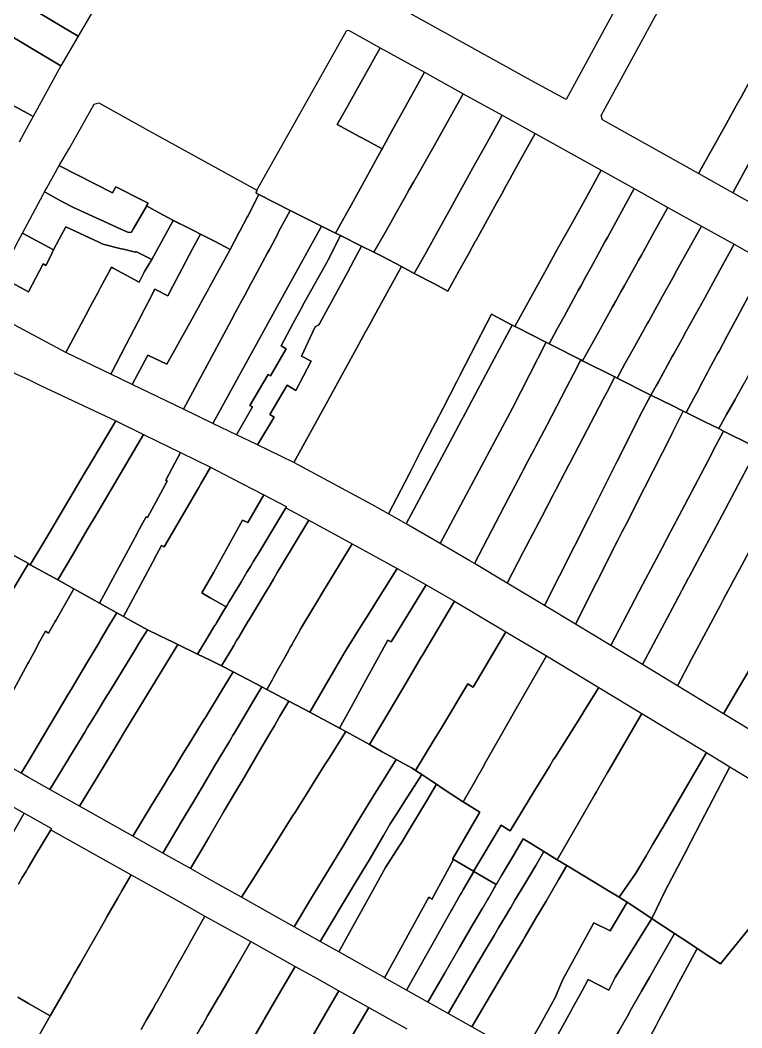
# Model space of a CAD drawing. Header units: metres. Extents: x 3 to 1005126, y 39 to 4383651.
# Drawn here: x 490904.7 to 491016.5, y 4371125.8 to 4371281.9 of the extents above; entities that cross this region are included whole.
import ezdxf

# ---------------------------------------------------------------- set-up
doc = ezdxf.new("R2010")
doc.units = ezdxf.units.M
doc.header["$MEASUREMENT"] = 0
doc.layers.add('TM_Llucmajor', color=7, linetype='Continuous')

msp = doc.modelspace()

# ---------------------------------------------------------------- linework, layer by layer
at = {"layer": 'TM_Llucmajor', "linetype": 'Continuous', "flags": 128}
for points in [[(491003.21, 4371295.23), (490989.29, 4371269.58), (490984.36, 4371272.31), (490959.37, 4371286.16), (490961.46, 4371289.92), (490964.41, 4371295.23), (490975.51, 4371315.19), (490976.84, 4371317.6), (490978.91, 4371316.43), (490980.65, 4371315.48), (490996.88, 4371306.56), (490999.65, 4371305.04), (491006.49, 4371301.28), (491003.21, 4371295.23)], [(491022.35, 4371280.68), (491021.52, 4371279.19), (491019.25, 4371275.12), (491019.16, 4371274.95), (491017.19, 4371271.41), (491016.44, 4371270.07), (491015.69, 4371268.71), (491014.12, 4371265.9), (491009.8, 4371258.13), (490994.92, 4371266.44), (490994.72, 4371267.13), (491009.01, 4371293.41), (491019.23, 4371287.78), (491017.02, 4371283.6), (491022.35, 4371280.68)], [(490895.82, 4371283.86), (490892.49, 4371285.97), (490893.96, 4371287.95), (490896.11, 4371290.69), (490900.75, 4371287.71), (490901.92, 4371286.96), (490904.83, 4371285.09), (490904.68, 4371284.8), (490906, 4371284.01), (490911.17, 4371280.93), (490913.72, 4371279.4), (490911.02, 4371274.8), (490906, 4371277.8), (490903.67, 4371279.19), (490902.02, 4371280.18), (490899.79, 4371281.51), (490899.13, 4371280.42), (490897.27, 4371281.69), (490897.77, 4371282.63), (490895.82, 4371283.86)], [(490890.45, 4371275.94), (490886.12, 4371278.43), (490886.42, 4371278.95), (490886.58, 4371279.24), (490889.09, 4371283.51), (490891.06, 4371286.87), (490892.49, 4371285.97), (490895.82, 4371283.86), (490897.77, 4371282.63), (490897.27, 4371281.69), (490899.13, 4371280.42), (490899.79, 4371281.51), (490902.02, 4371280.18), (490903.67, 4371279.19), (490906, 4371277.8), (490911.02, 4371274.8), (490906.73, 4371266.99), (490906, 4371267.38), (490898.9, 4371271.22), (490896.94, 4371272.27), (490894.87, 4371273.39), (490892.68, 4371274.65), (490892.19, 4371274.93), (490890.45, 4371275.94)], [(491015.13, 4371255.16), (491009.8, 4371258.13), (491014.12, 4371265.9), (491015.69, 4371268.71), (491016.44, 4371270.07), (491017.19, 4371271.41), (491019.16, 4371274.95), (491019.25, 4371275.12), (491021.52, 4371279.19), (491022.35, 4371280.68), (491022.66, 4371281.24), (491024.82, 4371280), (491027.72, 4371278.33), (491026.86, 4371276.75), (491026.66, 4371276.39), (491024.82, 4371272.99), (491024.03, 4371271.54), (491023.51, 4371270.59), (491022.39, 4371268.53), (491020.91, 4371265.8), (491019.51, 4371263.22), (491019.37, 4371262.97), (491015.13, 4371255.16)], [(490941.69, 4371254.87), (490941.27, 4371255.08), (490941.38, 4371255.54), (490947.77, 4371266.9), (490955.28, 4371280.25), (490955.56, 4371280.32), (490960.5, 4371277.59), (490955.8, 4371269.21), (490955.47, 4371268.62), (490953.85, 4371265.74), (490957.33, 4371263.84), (490958.51, 4371263.19), (490960.78, 4371261.95), (490960.71, 4371261.82), (490959.81, 4371260.19), (490959.13, 4371258.96), (490958.82, 4371258.39), (490955.72, 4371252.77), (490954.86, 4371251.21), (490953.59, 4371248.91), (490951.41, 4371250), (490946.57, 4371252.43), (490941.69, 4371254.87)], [(491020.21, 4371252.32), (491015.13, 4371255.16), (491019.37, 4371262.97), (491019.51, 4371263.22), (491020.91, 4371265.8), (491022.39, 4371268.53), (491023.51, 4371270.59), (491024.03, 4371271.54), (491024.82, 4371272.99), (491026.66, 4371276.39), (491026.86, 4371276.75), (491027.72, 4371278.33), (491030.49, 4371276.75), (491032.86, 4371275.46), (491032.02, 4371273.92), (491031.89, 4371273.69), (491030.31, 4371270.8), (491028.95, 4371268.31), (491027.71, 4371266.05), (491027.57, 4371265.79), (491026.02, 4371262.96), (491024.64, 4371260.43), (491023.33, 4371258.03), (491020.21, 4371252.32)], [(490957.33, 4371263.84), (490953.85, 4371265.74), (490955.47, 4371268.62), (490955.8, 4371269.21), (490960.5, 4371277.59), (490967.33, 4371273.82), (490963.65, 4371267.15), (490962.66, 4371265.36), (490962.41, 4371264.91), (490960.78, 4371261.95), (490958.51, 4371263.19), (490957.33, 4371263.84)], [(490954.36, 4371248.53), (490953.59, 4371248.91), (490954.86, 4371251.21), (490955.72, 4371252.77), (490958.82, 4371258.39), (490959.13, 4371258.96), (490959.81, 4371260.19), (490960.71, 4371261.82), (490960.78, 4371261.95), (490962.41, 4371264.91), (490962.66, 4371265.36), (490963.65, 4371267.15), (490967.33, 4371273.82), (490973.37, 4371270.48), (490968.83, 4371262.44), (490966.61, 4371258.5), (490965.65, 4371256.79), (490965, 4371255.65), (490964.27, 4371254.35), (490962.98, 4371252.06), (490962.09, 4371250.47), (490961.27, 4371249.02), (490959.53, 4371245.94), (490957.61, 4371246.9), (490954.36, 4371248.53)], [(490963.78, 4371243.73), (490960.83, 4371245.29), (490959.53, 4371245.94), (490961.27, 4371249.02), (490962.09, 4371250.47), (490962.98, 4371252.06), (490964.27, 4371254.35), (490965, 4371255.65), (490965.65, 4371256.79), (490966.61, 4371258.5), (490968.83, 4371262.44), (490973.37, 4371270.48), (490979.39, 4371267.16), (490977.04, 4371262.94), (490975.51, 4371260.19), (490974.86, 4371259.01), (490973.4, 4371256.39), (490972.62, 4371254.99), (490971.36, 4371252.73), (490969.05, 4371248.56), (490967.39, 4371245.57), (490965.78, 4371242.68), (490963.78, 4371243.73)], [(490912.38, 4371262.09), (490916.18, 4371268.87), (490916.88, 4371269.07), (490924.61, 4371264.8), (490936.41, 4371258.28), (490941.38, 4371255.54), (490941.27, 4371255.08), (490941.69, 4371254.87), (490939.97, 4371251.56), (490939.86, 4371251.36), (490938.8, 4371249.32), (490938.6, 4371248.94), (490937.27, 4371246.37), (490934.82, 4371247.64), (490932.63, 4371248.77), (490931.65, 4371249.27), (490930.63, 4371249.78), (490928.29, 4371250.95), (490925.58, 4371252.43), (490925.24, 4371252.61), (490924.31, 4371253.12), (490924.54, 4371253.54), (490924.46, 4371253.58), (490923.64, 4371254), (490919.55, 4371256.09), (490919.01, 4371255.16), (490910.83, 4371259.34), (490910.76, 4371259.36), (490912.38, 4371262.09)], [(490968.89, 4371241.04), (490965.78, 4371242.68), (490967.39, 4371245.57), (490969.05, 4371248.56), (490971.36, 4371252.73), (490972.62, 4371254.99), (490973.4, 4371256.39), (490974.86, 4371259.01), (490975.51, 4371260.19), (490977.04, 4371262.94), (490979.39, 4371267.16), (490984.49, 4371264.34), (490982.15, 4371260.11), (490980.63, 4371257.35), (490979.98, 4371256.18), (490979.27, 4371254.89), (490978.53, 4371253.55), (490975.88, 4371248.76), (490975.29, 4371247.71), (490975.23, 4371247.59), (490974.2, 4371245.73), (490974.01, 4371245.38), (490972.69, 4371243), (490970.99, 4371239.93), (490968.89, 4371241.04)], [(490959.18, 4371206.9), (490947.13, 4371213.4), (490952.37, 4371222.95), (490954.55, 4371226.91), (490956.8, 4371231.02), (490958.28, 4371233.72), (490958.32, 4371233.79), (490959.03, 4371235.08), (490959.57, 4371236.06), (490962.66, 4371241.7), (490963.78, 4371243.73), (490965.78, 4371242.68), (490968.89, 4371241.04), (490970.99, 4371239.93), (490972.69, 4371243), (490974.01, 4371245.38), (490974.2, 4371245.73), (490975.23, 4371247.59), (490975.29, 4371247.71), (490975.88, 4371248.76), (490978.53, 4371253.55), (490979.27, 4371254.89), (490979.98, 4371256.18), (490980.63, 4371257.35), (490982.15, 4371260.11), (490984.49, 4371264.34), (490994.74, 4371258.64), (490992.49, 4371254.58), (490990.32, 4371250.67), (490987.98, 4371246.46), (490985.99, 4371242.87), (490983.11, 4371237.67), (490981.33, 4371234.47), (490981.25, 4371234.51), (490980.94, 4371234.67), (490977.73, 4371236.37), (490974.6, 4371230.29), (490972.84, 4371226.88), (490972.36, 4371225.94), (490970.23, 4371221.81), (490969.05, 4371219.52), (490968.66, 4371218.76), (490966.71, 4371214.98), (490965.01, 4371211.69), (490961.79, 4371205.43), (490959.18, 4371206.9)], [(490908.87, 4371255.94), (490910.76, 4371259.36), (490910.83, 4371259.34), (490919.01, 4371255.16), (490919.55, 4371256.09), (490923.64, 4371254), (490924.46, 4371253.58), (490924.54, 4371253.54), (490924.31, 4371253.12), (490924.22, 4371252.96), (490922.23, 4371249.53), (490921.97, 4371249.08), (490921.49, 4371249.02), (490919.77, 4371249.79), (490917.61, 4371250.77), (490912.99, 4371252.86), (490911.09, 4371253.88), (490908.58, 4371255.24), (490908.5, 4371255.28), (490908.87, 4371255.94)], [(490986.17, 4371232.02), (490981.72, 4371234.27), (490981.33, 4371234.47), (490983.11, 4371237.67), (490985.99, 4371242.87), (490987.98, 4371246.46), (490990.32, 4371250.67), (490992.49, 4371254.58), (490994.74, 4371258.64), (490999.84, 4371255.8), (490997.62, 4371251.76), (490995.69, 4371248.24), (490995.53, 4371247.96), (490995.31, 4371247.55), (490994.45, 4371245.99), (490993.15, 4371243.62), (490992.32, 4371242.11), (490991.55, 4371240.71), (490991.16, 4371240.01), (490988.97, 4371236.01), (490988.3, 4371234.79), (490987.87, 4371234.01), (490986.65, 4371231.78), (490986.17, 4371232.02)], [(490908.5, 4371255.28), (490908.58, 4371255.24), (490911.09, 4371253.88), (490912.99, 4371252.86), (490917.61, 4371250.77), (490919.77, 4371249.79), (490921.49, 4371249.02), (490921.97, 4371249.08), (490922.23, 4371249.53), (490924.22, 4371252.96), (490924.31, 4371253.12), (490925.24, 4371252.61), (490925.58, 4371252.43), (490928.29, 4371250.95), (490928.43, 4371250.88), (490928.42, 4371250.86), (490927.23, 4371248.71), (490925.1, 4371244.84), (490925.03, 4371244.88), (490922.64, 4371246.06), (490922.62, 4371246.03), (490922.57, 4371245.94), (490920.7, 4371246.41), (490920.37, 4371246.49), (490917.53, 4371247.2), (490916.9, 4371247.53), (490916.14, 4371247.88), (490911.79, 4371249.89), (490910.77, 4371247.99), (490909.87, 4371246.32), (490905.06, 4371248.92), (490908.28, 4371254.89), (490908.5, 4371255.28)], [(490930.01, 4371221.64), (490922.08, 4371225.46), (490924.5, 4371230.01), (490927.44, 4371228.6), (490931.66, 4371236.22), (490931.71, 4371236.32), (490932.07, 4371236.97), (490932.28, 4371237.35), (490932.97, 4371238.59), (490933.93, 4371240.32), (490934.11, 4371240.64), (490937.27, 4371246.37), (490938.6, 4371248.94), (490938.8, 4371249.32), (490939.86, 4371251.36), (490939.97, 4371251.56), (490941.69, 4371254.87), (490946.57, 4371252.43), (490944.76, 4371249.09), (490944.62, 4371248.81), (490943.32, 4371246.4), (490943.04, 4371245.88), (490941.41, 4371242.85), (490940.44, 4371241.04), (490939.45, 4371239.2), (490938.81, 4371238.02), (490938.65, 4371237.72), (490938.08, 4371236.66), (490937.34, 4371235.28), (490937.04, 4371234.73), (490936.61, 4371233.93), (490930.01, 4371221.64)], [(490991.6, 4371229.28), (490990.21, 4371229.98), (490988.42, 4371230.89), (490986.65, 4371231.78), (490987.87, 4371234.01), (490988.3, 4371234.79), (490988.97, 4371236.01), (490991.16, 4371240.01), (490991.55, 4371240.71), (490992.32, 4371242.11), (490993.15, 4371243.62), (490994.45, 4371245.99), (490995.31, 4371247.55), (490995.53, 4371247.96), (490995.69, 4371248.24), (490997.62, 4371251.76), (490999.84, 4371255.8), (491005.05, 4371252.9), (491002.88, 4371248.99), (491000.95, 4371245.52), (491000.49, 4371244.7), (491000.19, 4371244.17), (490998.32, 4371240.79), (490997.79, 4371239.84), (490997.47, 4371239.26), (490997.04, 4371238.49), (490996.86, 4371238.16), (490996.78, 4371238.01), (490996.48, 4371237.48), (490994.82, 4371234.5), (490994.72, 4371234.31), (490994.26, 4371233.49), (490991.85, 4371229.15), (490991.6, 4371229.28)], [(490996.85, 4371226.63), (490991.85, 4371229.15), (490994.26, 4371233.49), (490994.72, 4371234.31), (490994.82, 4371234.5), (490996.48, 4371237.48), (490996.78, 4371238.01), (490996.86, 4371238.16), (490997.04, 4371238.49), (490997.47, 4371239.26), (490997.79, 4371239.84), (490998.32, 4371240.79), (491000.19, 4371244.17), (491000.49, 4371244.7), (491000.95, 4371245.52), (491002.88, 4371248.99), (491005.05, 4371252.9), (491010.25, 4371250), (491006.45, 4371243.15), (491005.75, 4371241.88), (491004.22, 4371239.13), (491002.71, 4371236.4), (491002.09, 4371235.28), (491001.85, 4371234.84), (490999.94, 4371231.41), (490999.48, 4371230.59), (490998.46, 4371228.75), (490997.19, 4371226.46), (490996.85, 4371226.63)], [(490934.56, 4371219.45), (490930.01, 4371221.64), (490936.61, 4371233.93), (490937.04, 4371234.73), (490937.34, 4371235.28), (490938.08, 4371236.66), (490938.65, 4371237.72), (490938.81, 4371238.02), (490939.45, 4371239.2), (490940.44, 4371241.04), (490941.41, 4371242.85), (490943.04, 4371245.88), (490943.32, 4371246.4), (490944.62, 4371248.81), (490944.76, 4371249.09), (490946.57, 4371252.43), (490951.41, 4371250), (490950.2, 4371247.82), (490949.44, 4371246.43), (490948.3, 4371244.36), (490945.36, 4371239.03), (490941.95, 4371232.86), (490939.73, 4371228.83), (490934.56, 4371219.45)], [(490928.42, 4371250.86), (490928.43, 4371250.88), (490930.63, 4371249.78), (490931.65, 4371249.27), (490932.63, 4371248.77), (490931.42, 4371246.47), (490929.83, 4371243.45), (490928.38, 4371240.7), (490927.61, 4371239.22), (490925.59, 4371240.24), (490925.18, 4371239.46), (490925.05, 4371239.22), (490924.89, 4371238.91), (490923.53, 4371236.28), (490923.5, 4371236.22), (490921.12, 4371231.64), (490918.75, 4371227.06), (490911.79, 4371230.42), (490915.33, 4371237.1), (490915.36, 4371237.16), (490916.75, 4371239.68), (490916.81, 4371239.79), (490917.16, 4371240.47), (490918.4, 4371242.77), (490918.86, 4371243.62), (490919.13, 4371243.47), (490923.13, 4371241.34), (490923.73, 4371242.45), (490924, 4371242.96), (490925.1, 4371244.84), (490927.23, 4371248.71), (490928.42, 4371250.86)], [(490938.21, 4371217.69), (490934.56, 4371219.45), (490939.73, 4371228.83), (490941.95, 4371232.86), (490945.36, 4371239.03), (490948.3, 4371244.36), (490949.44, 4371246.43), (490950.2, 4371247.82), (490951.41, 4371250), (490953.59, 4371248.91), (490954.36, 4371248.53), (490952.44, 4371244.78), (490952.27, 4371244.44), (490948.52, 4371237.76), (490948.43, 4371237.6), (490947.89, 4371236.59), (490947.02, 4371234.96), (490945.14, 4371231.45), (490945.93, 4371230.99), (490943.5, 4371226.79), (490943.12, 4371227.01), (490940.3, 4371222.23), (490940.69, 4371222), (490938.21, 4371217.69)], [(491002.44, 4371223.81), (490997.19, 4371226.46), (490998.46, 4371228.75), (490999.48, 4371230.59), (490999.94, 4371231.41), (491001.85, 4371234.84), (491002.09, 4371235.28), (491002.71, 4371236.4), (491004.22, 4371239.13), (491005.75, 4371241.88), (491006.45, 4371243.15), (491010.25, 4371250), (491015.31, 4371247.18), (491013.12, 4371243.2), (491010.71, 4371238.81), (491009.33, 4371236.32), (491009.01, 4371235.73), (491007.9, 4371233.71), (491007.21, 4371232.46), (491005.98, 4371230.22), (491005.74, 4371229.79), (491003.6, 4371225.9), (491003.23, 4371225.24), (491002.44, 4371223.81)], [(490906, 4371239.81), (490901.57, 4371242.18), (490904.46, 4371247.75), (490905.06, 4371248.92), (490909.87, 4371246.32), (490909.35, 4371245.19), (490908.71, 4371243.91), (490908.28, 4371244.13), (490906, 4371239.81)], [(490922.08, 4371225.46), (490918.75, 4371227.06), (490921.12, 4371231.64), (490923.5, 4371236.22), (490923.53, 4371236.28), (490924.89, 4371238.91), (490925.05, 4371239.22), (490925.18, 4371239.46), (490925.59, 4371240.24), (490927.61, 4371239.22), (490928.38, 4371240.7), (490929.83, 4371243.45), (490931.42, 4371246.47), (490932.63, 4371248.77), (490934.82, 4371247.64), (490937.27, 4371246.37), (490934.11, 4371240.64), (490933.93, 4371240.32), (490932.97, 4371238.59), (490932.28, 4371237.35), (490932.07, 4371236.97), (490931.71, 4371236.32), (490931.66, 4371236.22), (490927.44, 4371228.6), (490924.5, 4371230.01), (490922.08, 4371225.46)], [(490941.5, 4371216.1), (490938.21, 4371217.69), (490940.69, 4371222), (490940.3, 4371222.23), (490943.12, 4371227.01), (490943.5, 4371226.79), (490945.93, 4371230.99), (490945.14, 4371231.45), (490947.02, 4371234.96), (490947.89, 4371236.59), (490948.43, 4371237.6), (490948.52, 4371237.76), (490952.27, 4371244.44), (490952.44, 4371244.78), (490954.36, 4371248.53), (490957.61, 4371246.9), (490956.46, 4371244.77), (490955.41, 4371242.83), (490951.16, 4371234.99), (490951.1, 4371234.87), (490951, 4371234.69), (490950.41, 4371234.4), (490950.01, 4371233.53), (490948.29, 4371229.83), (490949.8, 4371229.08), (490947.42, 4371224.54), (490946.08, 4371225.34), (490943.39, 4371220.82), (490944.08, 4371220.41), (490941.5, 4371216.1)], [(490947.13, 4371213.4), (490941.5, 4371216.1), (490944.08, 4371220.41), (490943.39, 4371220.82), (490946.08, 4371225.34), (490947.42, 4371224.54), (490949.8, 4371229.08), (490948.29, 4371229.83), (490950.01, 4371233.53), (490950.41, 4371234.4), (490951, 4371234.69), (490951.1, 4371234.87), (490951.16, 4371234.99), (490955.41, 4371242.83), (490956.46, 4371244.77), (490957.61, 4371246.9), (490959.53, 4371245.94), (490960.83, 4371245.29), (490963.78, 4371243.73), (490962.66, 4371241.7), (490959.57, 4371236.06), (490959.03, 4371235.08), (490958.32, 4371233.79), (490958.28, 4371233.72), (490956.8, 4371231.02), (490954.55, 4371226.91), (490952.37, 4371222.95), (490947.13, 4371213.4)], [(491005.73, 4371222.19), (491002.44, 4371223.81), (491003.23, 4371225.24), (491003.6, 4371225.9), (491005.74, 4371229.79), (491005.98, 4371230.22), (491007.21, 4371232.46), (491007.9, 4371233.71), (491009.01, 4371235.73), (491009.33, 4371236.32), (491010.71, 4371238.81), (491013.12, 4371243.2), (491015.31, 4371247.18), (491020.35, 4371244.37), (491015.82, 4371235.93), (491014.18, 4371232.88), (491012.98, 4371230.63), (491012.82, 4371230.34), (491011.47, 4371227.83), (491011.26, 4371227.43), (491010.49, 4371225.99), (491009.53, 4371224.2), (491009.06, 4371223.33), (491007.88, 4371221.12), (491007.45, 4371221.34), (491005.73, 4371222.19)], [(491013.68, 4371218.26), (491012.93, 4371218.63), (491014.16, 4371220.81), (491015.49, 4371223.17), (491015.71, 4371223.56), (491016.57, 4371225.09), (491016.71, 4371225.34), (491017.45, 4371226.66), (491017.8, 4371227.27), (491017.97, 4371227.57), (491019.36, 4371230.03), (491021.03, 4371232.99), (491021.12, 4371233.15), (491025.75, 4371241.37), (491030.74, 4371238.6), (491026.02, 4371230.3), (491023.35, 4371225.59), (491021.78, 4371222.82), (491021.5, 4371222.33), (491021.4, 4371222.16), (491019.21, 4371218.3), (491017.98, 4371216.14), (491013.68, 4371218.26)], [(490964.52, 4371203.88), (490961.79, 4371205.43), (490965.01, 4371211.69), (490966.71, 4371214.98), (490968.66, 4371218.76), (490969.05, 4371219.52), (490970.23, 4371221.81), (490972.36, 4371225.94), (490972.84, 4371226.88), (490974.6, 4371230.29), (490977.73, 4371236.37), (490980.94, 4371234.67), (490977.74, 4371228.67), (490975.94, 4371225.28), (490975.68, 4371224.8), (490975.17, 4371223.84), (490973.7, 4371221.09), (490972.68, 4371219.18), (490971.64, 4371217.23), (490964.52, 4371203.88)], [(490969.8, 4371200.82), (490965.14, 4371203.52), (490964.52, 4371203.88), (490971.64, 4371217.23), (490972.68, 4371219.18), (490973.7, 4371221.09), (490975.17, 4371223.84), (490975.68, 4371224.8), (490975.94, 4371225.28), (490977.74, 4371228.67), (490980.94, 4371234.67), (490981.25, 4371234.51), (490981.33, 4371234.47), (490981.72, 4371234.27), (490986.17, 4371232.02), (490986.19, 4371232.01), (490981.06, 4371221.93), (490969.8, 4371200.82)], [(490890.09, 4371205.76), (490881.81, 4371209.71), (490890.36, 4371224.3), (490894.56, 4371231.45), (490895.05, 4371231.39), (490898.58, 4371229.72), (490904.06, 4371227.14), (490906, 4371226.22), (490907.89, 4371225.33), (490919.52, 4371219.85), (490915.8, 4371213.59), (490914.47, 4371211.35), (490914.12, 4371210.75), (490910.02, 4371203.85), (490908.68, 4371201.59), (490906.29, 4371197.55), (490906, 4371197.71), (490905.99, 4371197.72), (490902.6, 4371199.61), (490899.99, 4371201.06), (490896.01, 4371202.95), (490891.21, 4371205.24), (490890.83, 4371205.41), (490890.09, 4371205.76)], [(490975.09, 4371197.75), (490974.37, 4371198.17), (490969.8, 4371200.82), (490981.06, 4371221.93), (490986.19, 4371232.01), (490986.65, 4371231.78), (490988.42, 4371230.89), (490990.21, 4371229.98), (490991.6, 4371229.28), (490990.43, 4371227.05), (490989.36, 4371225.01), (490986.29, 4371219.14), (490984.61, 4371215.94), (490984.33, 4371215.4), (490983.32, 4371213.47), (490982.6, 4371212.09), (490982.38, 4371211.67), (490980.33, 4371207.75), (490977.8, 4371202.93), (490975.09, 4371197.75)], [(490980.16, 4371194.7), (490975.09, 4371197.75), (490977.8, 4371202.93), (490980.33, 4371207.75), (490982.38, 4371211.67), (490982.6, 4371212.09), (490983.32, 4371213.47), (490984.33, 4371215.4), (490984.61, 4371215.94), (490986.29, 4371219.14), (490989.36, 4371225.01), (490990.43, 4371227.05), (490991.6, 4371229.28), (490991.85, 4371229.15), (490996.85, 4371226.63), (490995.64, 4371224.32), (490995.05, 4371223.19), (490991.21, 4371215.84), (490989.99, 4371213.51), (490989.73, 4371213.01), (490988.45, 4371210.55), (490987.77, 4371209.26), (490987.52, 4371208.78), (490987.31, 4371208.38), (490985.58, 4371205.06), (490982.71, 4371199.58), (490980.16, 4371194.7)], [(490985.93, 4371191.23), (490980.16, 4371194.7), (490982.71, 4371199.58), (490985.58, 4371205.06), (490987.31, 4371208.38), (490987.52, 4371208.78), (490987.77, 4371209.26), (490988.45, 4371210.55), (490989.73, 4371213.01), (490989.99, 4371213.51), (490991.21, 4371215.84), (490995.05, 4371223.19), (490995.64, 4371224.32), (490996.85, 4371226.63), (490997.19, 4371226.46), (491002.44, 4371223.81), (491000.74, 4371220.59), (491000.67, 4371220.45), (490997.22, 4371213.6), (490997, 4371213.16), (490995.75, 4371210.69), (490993.06, 4371205.35), (490992.9, 4371205.05), (490985.93, 4371191.23)], [(490990.74, 4371188.34), (490985.93, 4371191.23), (490992.9, 4371205.05), (490993.06, 4371205.35), (490995.75, 4371210.69), (490997, 4371213.16), (490997.22, 4371213.6), (491000.67, 4371220.45), (491000.74, 4371220.59), (491002.44, 4371223.81), (491005.73, 4371222.19), (491007.45, 4371221.34), (491005.78, 4371218.04), (491005.6, 4371217.68), (490999.95, 4371206.52), (490998.78, 4371204.22), (490997.95, 4371202.58), (490997.28, 4371201.26), (490990.74, 4371188.34)], [(490996.21, 4371185.05), (490990.74, 4371188.34), (490997.28, 4371201.26), (490997.95, 4371202.58), (490998.78, 4371204.22), (490999.95, 4371206.52), (491005.6, 4371217.68), (491005.78, 4371218.04), (491007.45, 4371221.34), (491007.88, 4371221.12), (491010.8, 4371219.69), (491012.93, 4371218.63), (491013.68, 4371218.26), (491012.08, 4371215.22), (491011.74, 4371214.57), (491007.68, 4371206.85), (491005.06, 4371201.87), (491004.94, 4371201.64), (491004.89, 4371201.55), (491004.12, 4371200.08), (491003.25, 4371198.44), (491001.2, 4371194.53), (490996.21, 4371185.05)], [(490910.54, 4371195.19), (490906.29, 4371197.55), (490908.68, 4371201.59), (490910.02, 4371203.85), (490914.12, 4371210.75), (490914.47, 4371211.35), (490915.8, 4371213.59), (490919.52, 4371219.85), (490923.83, 4371217.74), (490916.74, 4371205.7), (490915.11, 4371202.94), (490914.16, 4371201.34), (490912.82, 4371199.06), (490910.54, 4371195.19)], [(490913.03, 4371193.81), (490910.54, 4371195.19), (490912.82, 4371199.06), (490914.16, 4371201.34), (490915.11, 4371202.94), (490916.74, 4371205.7), (490923.83, 4371217.74), (490929.57, 4371214.92), (490928.22, 4371212.41), (490927.26, 4371210.63), (490927.5, 4371210.5), (490924.46, 4371204.85), (490924.22, 4371204.98), (490922.96, 4371202.64), (490922.91, 4371202.54), (490922.84, 4371202.41), (490921.45, 4371199.83), (490917.02, 4371191.59), (490916.28, 4371192), (490913.03, 4371193.81)], [(491001.14, 4371182.09), (490996.21, 4371185.05), (491001.2, 4371194.53), (491003.25, 4371198.44), (491004.12, 4371200.08), (491004.89, 4371201.55), (491004.94, 4371201.64), (491005.06, 4371201.87), (491007.68, 4371206.85), (491011.74, 4371214.57), (491012.08, 4371215.22), (491013.68, 4371218.26), (491017.98, 4371216.14), (491018.98, 4371215.65), (491017.39, 4371212.65), (491013.46, 4371205.25), (491012.16, 4371202.82), (491010.08, 4371198.9), (491008.31, 4371195.57), (491008.27, 4371195.5), (491006.24, 4371191.69), (491001.14, 4371182.09)], [(490919.68, 4371190.11), (490917.02, 4371191.59), (490921.45, 4371199.83), (490922.84, 4371202.41), (490922.91, 4371202.54), (490922.96, 4371202.64), (490924.22, 4371204.98), (490924.46, 4371204.85), (490927.5, 4371210.5), (490927.26, 4371210.63), (490928.22, 4371212.41), (490929.57, 4371214.92), (490934.22, 4371212.64), (490932.73, 4371210.09), (490932.38, 4371209.49), (490927.05, 4371200.33), (490926.63, 4371200.53), (490925.55, 4371198.5), (490925.26, 4371197.96), (490925.22, 4371197.88), (490920.75, 4371189.52), (490919.68, 4371190.11)], [(490932.84, 4371193.18), (490934.17, 4371192.43), (490936.63, 4371191.05), (490936.44, 4371190.74), (490935.14, 4371188.58), (490935.01, 4371188.36), (490934.74, 4371187.92), (490934.16, 4371186.95), (490934.02, 4371186.71), (490932.2, 4371183.71), (490929.14, 4371185.19), (490928.33, 4371185.59), (490927.56, 4371185.96), (490924.54, 4371187.41), (490924.42, 4371187.48), (490921.82, 4371188.93), (490920.75, 4371189.52), (490925.22, 4371197.88), (490925.26, 4371197.96), (490925.55, 4371198.5), (490926.63, 4371200.53), (490927.05, 4371200.33), (490932.38, 4371209.49), (490932.73, 4371210.09), (490934.22, 4371212.64), (490937.44, 4371210.97), (490942.46, 4371208.36), (490939.98, 4371204.08), (490939.17, 4371204.44), (490934.74, 4371196.38), (490932.84, 4371193.18)], [(490885.5, 4371196.95), (490881.8, 4371199.57), (490877.3, 4371202.03), (490881.81, 4371209.71), (490890.09, 4371205.76), (490890.83, 4371205.41), (490891.21, 4371205.24), (490896.01, 4371202.95), (490899.99, 4371201.06), (490902.6, 4371199.61), (490905.99, 4371197.72), (490903.78, 4371194.03), (490902.08, 4371191.21), (490900.96, 4371189.34), (490900.23, 4371188.12), (490896.31, 4371190.48), (490896.01, 4371190.66), (490895.83, 4371190.77), (490891.13, 4371193.6), (490889.94, 4371194.3), (490885.95, 4371196.63), (490885.79, 4371196.74), (490885.5, 4371196.95)], [(490934.17, 4371192.43), (490932.84, 4371193.18), (490934.74, 4371196.38), (490939.17, 4371204.44), (490939.98, 4371204.08), (490942.46, 4371208.36), (490945.91, 4371206.57), (490945.89, 4371206.37), (490941.67, 4371199.4), (490940.89, 4371198.1), (490940.41, 4371197.3), (490939.85, 4371196.38), (490938.99, 4371194.96), (490938.83, 4371194.69), (490938.79, 4371194.62), (490937.93, 4371193.2), (490937.56, 4371192.58), (490937.05, 4371191.74), (490936.73, 4371191.21), (490936.63, 4371191.05), (490934.17, 4371192.43)], [(490935.49, 4371182.12), (490934.15, 4371182.77), (490932.2, 4371183.71), (490934.02, 4371186.71), (490934.16, 4371186.95), (490934.74, 4371187.92), (490935.01, 4371188.36), (490935.14, 4371188.58), (490936.44, 4371190.74), (490936.63, 4371191.05), (490936.73, 4371191.21), (490937.05, 4371191.74), (490937.56, 4371192.58), (490937.93, 4371193.2), (490938.79, 4371194.62), (490938.83, 4371194.69), (490938.99, 4371194.96), (490939.85, 4371196.38), (490940.41, 4371197.3), (490940.89, 4371198.1), (490941.67, 4371199.4), (490945.89, 4371206.37), (490949.42, 4371204.45), (490945.21, 4371197.43), (490944.5, 4371196.24), (490943.95, 4371195.32), (490943.37, 4371194.35), (490942.56, 4371192.99), (490942.25, 4371192.48), (490941.18, 4371190.69), (490940.23, 4371189.1), (490939.95, 4371188.64), (490938.58, 4371186.35), (490938.25, 4371185.8), (490937.81, 4371185.06), (490937.65, 4371184.8), (490937.59, 4371184.7), (490935.92, 4371181.91), (490935.49, 4371182.12)], [(490937.73, 4371180.95), (490935.92, 4371181.91), (490937.59, 4371184.7), (490937.65, 4371184.8), (490937.81, 4371185.06), (490938.25, 4371185.8), (490938.58, 4371186.35), (490939.95, 4371188.64), (490940.23, 4371189.1), (490941.18, 4371190.69), (490942.25, 4371192.48), (490942.56, 4371192.99), (490943.37, 4371194.35), (490943.95, 4371195.32), (490944.5, 4371196.24), (490945.21, 4371197.43), (490949.42, 4371204.45), (490956.13, 4371200.79), (490954.28, 4371197.73), (490953.42, 4371196.31), (490951.56, 4371193.23), (490950.88, 4371192.11), (490948.68, 4371188.46), (490948.19, 4371187.66), (490947.78, 4371186.92), (490946.96, 4371185.45), (490946.79, 4371185.15), (490946.61, 4371184.82), (490946.06, 4371183.84), (490945.56, 4371182.94), (490944.6, 4371181.23), (490943.97, 4371180.1), (490943.75, 4371179.7), (490942.92, 4371178.21), (490942.14, 4371178.62), (490937.73, 4371180.95)], [(490946.33, 4371176.41), (490942.92, 4371178.21), (490943.75, 4371179.7), (490943.97, 4371180.1), (490944.6, 4371181.23), (490945.56, 4371182.94), (490946.06, 4371183.84), (490946.61, 4371184.82), (490946.79, 4371185.15), (490946.96, 4371185.45), (490947.78, 4371186.92), (490948.19, 4371187.66), (490948.68, 4371188.46), (490950.88, 4371192.11), (490951.56, 4371193.23), (490953.42, 4371196.31), (490954.28, 4371197.73), (490956.13, 4371200.79), (490963.1, 4371196.99), (490961.19, 4371193.94), (490960.31, 4371192.53), (490958.45, 4371189.54), (490957.7, 4371188.34), (490955.33, 4371184.53), (490955.08, 4371184.14), (490953.62, 4371181.64), (490951.98, 4371178.82), (490949.58, 4371174.7), (490946.33, 4371176.41)], [(490950.64, 4371174.14), (490949.58, 4371174.7), (490951.98, 4371178.82), (490953.62, 4371181.64), (490955.08, 4371184.14), (490955.33, 4371184.53), (490957.7, 4371188.34), (490958.45, 4371189.54), (490960.31, 4371192.53), (490961.19, 4371193.94), (490963.1, 4371196.99), (490967.6, 4371194.43), (490962.46, 4371186.03), (490962.2, 4371185.6), (490961.65, 4371185.88), (490959.64, 4371182.2), (490958, 4371179.21), (490955.98, 4371175.51), (490954.2, 4371172.25), (490951.71, 4371173.57), (490950.64, 4371174.14)], [(490955.17, 4371171.72), (490954.2, 4371172.25), (490955.98, 4371175.51), (490958, 4371179.21), (490959.64, 4371182.2), (490961.65, 4371185.88), (490962.2, 4371185.6), (490962.46, 4371186.03), (490967.6, 4371194.43), (490972, 4371191.93), (490967.05, 4371183.56), (490966.91, 4371183.32), (490964.65, 4371179.5), (490962.87, 4371176.5), (490960.75, 4371172.91), (490958.84, 4371169.69), (490955.17, 4371171.72)], [(491026.47, 4371179.27), (491021.72, 4371171.5), (491019.57, 4371170.92), (491013.69, 4371174.48), (491016.02, 4371178.44), (491019.14, 4371183.74), (491020.9, 4371186.73), (491021.03, 4371186.96), (491022.28, 4371189.07), (491022.62, 4371189.65), (491022.87, 4371190.08), (491025.74, 4371194.96), (491026.6, 4371194.43), (491031.12, 4371191.66), (491033.25, 4371190.36), (491031.85, 4371188.08), (491028.34, 4371182.33), (491026.47, 4371179.27)], [(490960.81, 4371168.6), (490958.84, 4371169.69), (490960.75, 4371172.91), (490962.87, 4371176.5), (490964.65, 4371179.5), (490966.91, 4371183.32), (490967.05, 4371183.56), (490972, 4371191.93), (490979.96, 4371187.18), (490974.87, 4371178.61), (490974.07, 4371179.09), (490969.97, 4371172.31), (490969.82, 4371172.06), (490968.8, 4371170.38), (490965.97, 4371165.71), (490965.44, 4371166.03), (490962.97, 4371167.4), (490962.16, 4371167.85), (490960.81, 4371168.6)], [(490906, 4371164.62), (490904.87, 4371165.26), (490906, 4371167.15), (490907.49, 4371169.65), (490912.26, 4371177.65), (490912.61, 4371178.24), (490915.01, 4371182.27), (490917.04, 4371185.67), (490917.12, 4371185.8), (490918.63, 4371188.35), (490919.68, 4371190.11), (490920.75, 4371189.52), (490921.82, 4371188.93), (490924.42, 4371187.48), (490923.26, 4371185.59), (490922.41, 4371184.2), (490918.69, 4371178.11), (490917.9, 4371176.82), (490916.75, 4371174.93), (490915.68, 4371173.18), (490915.12, 4371172.27), (490914.71, 4371171.6), (490912.36, 4371167.76), (490911.98, 4371167.14), (490911.89, 4371166.99), (490909.31, 4371162.76), (490906, 4371164.62)], [(490913.89, 4371160.18), (490909.31, 4371162.76), (490911.89, 4371166.99), (490911.98, 4371167.14), (490912.36, 4371167.76), (490914.71, 4371171.6), (490915.12, 4371172.27), (490915.68, 4371173.18), (490916.75, 4371174.93), (490917.9, 4371176.82), (490918.69, 4371178.11), (490922.41, 4371184.2), (490923.26, 4371185.59), (490924.42, 4371187.48), (490924.54, 4371187.41), (490927.56, 4371185.96), (490928.33, 4371185.59), (490929.14, 4371185.19), (490926.88, 4371181.48), (490923.9, 4371176.59), (490922.44, 4371174.2), (490921.06, 4371171.93), (490919.72, 4371169.74), (490919.57, 4371169.49), (490916.73, 4371164.83), (490913.89, 4371160.18)], [(490966.96, 4371165.06), (490965.97, 4371165.71), (490968.8, 4371170.38), (490969.82, 4371172.06), (490969.97, 4371172.31), (490974.07, 4371179.09), (490974.87, 4371178.61), (490979.96, 4371187.18), (490986.23, 4371183.43), (490981.31, 4371174.8), (490978.93, 4371170.62), (490976.88, 4371167.03), (490976.33, 4371166.06), (490975.91, 4371165.32), (490975.87, 4371165.26), (490975.08, 4371163.86), (490973.35, 4371160.83), (490973.25, 4371160.89), (490970.11, 4371162.97), (490969.2, 4371163.57), (490968.33, 4371164.15), (490966.96, 4371165.06)], [(490922.15, 4371155.54), (490913.89, 4371160.18), (490916.73, 4371164.83), (490919.57, 4371169.49), (490919.72, 4371169.74), (490921.06, 4371171.93), (490922.44, 4371174.2), (490923.9, 4371176.59), (490926.88, 4371181.48), (490929.14, 4371185.19), (490932.2, 4371183.71), (490934.15, 4371182.77), (490935.49, 4371182.12), (490935.92, 4371181.91), (490937.73, 4371180.95), (490935.88, 4371177.93), (490933.41, 4371173.91), (490933.07, 4371173.36), (490932.21, 4371171.95), (490930.74, 4371169.55), (490930.56, 4371169.25), (490929.88, 4371168.15), (490929.42, 4371167.41), (490928.58, 4371166.01), (490928.42, 4371165.76), (490927.76, 4371164.69), (490927.01, 4371163.47), (490925.02, 4371160.22), (490922.15, 4371155.54)], [(490975.93, 4371159.24), (490973.35, 4371160.83), (490975.08, 4371163.86), (490975.87, 4371165.26), (490975.91, 4371165.32), (490976.33, 4371166.06), (490976.88, 4371167.03), (490978.93, 4371170.62), (490981.31, 4371174.8), (490986.23, 4371183.43), (490994.38, 4371178.56), (490992.21, 4371175.1), (490991.66, 4371174.23), (490987.63, 4371167.82), (490987.31, 4371167.32), (490986.7, 4371166.31), (490985.39, 4371164.16), (490984.72, 4371163.05), (490984.45, 4371162.62), (490980.64, 4371156.34), (490980.39, 4371156.49), (490979.23, 4371157.2), (490974.98, 4371150.14), (490974.94, 4371150.08), (490971.83, 4371151.88), (490971.68, 4371151.96), (490971.73, 4371152.04), (490972.05, 4371152.59), (490972.19, 4371152.83), (490974.68, 4371157.1), (490975.93, 4371159.24)], [(490926.82, 4371152.91), (490922.15, 4371155.54), (490925.02, 4371160.22), (490927.01, 4371163.47), (490927.76, 4371164.69), (490928.42, 4371165.76), (490928.58, 4371166.01), (490929.42, 4371167.41), (490929.88, 4371168.15), (490930.56, 4371169.25), (490930.74, 4371169.55), (490932.21, 4371171.95), (490933.07, 4371173.36), (490933.41, 4371173.91), (490935.88, 4371177.93), (490937.73, 4371180.95), (490942.14, 4371178.62), (490940.77, 4371176.31), (490940.39, 4371175.68), (490937.85, 4371171.42), (490937.63, 4371171.05), (490937.45, 4371170.75), (490937.18, 4371170.3), (490934.89, 4371166.45), (490933.8, 4371164.62), (490932.91, 4371163.13), (490931.46, 4371160.69), (490929.68, 4371157.71), (490926.82, 4371152.91)], [(490931.1, 4371150.5), (490926.82, 4371152.91), (490929.68, 4371157.71), (490931.46, 4371160.69), (490932.91, 4371163.13), (490933.8, 4371164.62), (490934.89, 4371166.45), (490937.18, 4371170.3), (490937.45, 4371170.75), (490937.63, 4371171.05), (490937.85, 4371171.42), (490940.39, 4371175.68), (490940.77, 4371176.31), (490942.14, 4371178.62), (490942.92, 4371178.21), (490946.33, 4371176.41), (490944.96, 4371174.08), (490944.48, 4371173.27), (490944.1, 4371172.62), (490943.6, 4371171.76), (490941.75, 4371168.61), (490939.04, 4371164), (490938.68, 4371163.39), (490937.94, 4371162.13), (490936.29, 4371159.33), (490933.93, 4371155.31), (490932.84, 4371153.45), (490931.1, 4371150.5)], [(490980.64, 4371156.34), (490984.45, 4371162.62), (490984.72, 4371163.05), (490985.39, 4371164.16), (490986.7, 4371166.31), (490987.31, 4371167.32), (490987.63, 4371167.82), (490991.66, 4371174.23), (490992.21, 4371175.1), (490994.38, 4371178.56), (491001.01, 4371174.54), (490996.16, 4371166.16), (490995.72, 4371165.4), (490994.16, 4371162.71), (490993.98, 4371162.39), (490993.75, 4371161.99), (490987.89, 4371151.87), (490986.24, 4371152.89), (490985.84, 4371153.13), (490983.91, 4371154.32), (490982.63, 4371155.11), (490981.35, 4371152.91), (490981.28, 4371152.79), (490979.3, 4371149.42), (490978.51, 4371148.06), (490978.48, 4371148.02), (490976.61, 4371149.11), (490974.99, 4371150.05), (490974.94, 4371150.08), (490974.98, 4371150.14), (490979.23, 4371157.2), (490980.39, 4371156.49), (490980.64, 4371156.34)], [(490935.1, 4371148.25), (490931.1, 4371150.5), (490932.84, 4371153.45), (490933.93, 4371155.31), (490936.29, 4371159.33), (490937.94, 4371162.13), (490938.68, 4371163.39), (490939.04, 4371164), (490941.75, 4371168.61), (490943.6, 4371171.76), (490944.1, 4371172.62), (490944.48, 4371173.27), (490944.96, 4371174.08), (490946.33, 4371176.41), (490949.58, 4371174.7), (490950.64, 4371174.14), (490951.71, 4371173.57), (490954.2, 4371172.25), (490955.17, 4371171.72), (490954.04, 4371169.94), (490952.67, 4371167.76), (490951.99, 4371166.67), (490950.84, 4371164.84), (490949.59, 4371162.85), (490948.91, 4371161.77), (490947.25, 4371159.13), (490947.13, 4371158.94), (490946.98, 4371158.7), (490944.33, 4371154.49), (490942.05, 4371150.86), (490941.1, 4371149.35), (490939.02, 4371146.05), (490935.1, 4371148.25)], [(490989.42, 4371150.95), (490987.89, 4371151.87), (490993.75, 4371161.99), (490993.98, 4371162.39), (490994.16, 4371162.71), (490995.72, 4371165.4), (490996.16, 4371166.16), (491001.01, 4371174.54), (491006.99, 4371170.91), (491011.05, 4371168.45), (491009.82, 4371166.35), (491005.93, 4371159.72), (491004.42, 4371157.13), (491003.88, 4371156.21), (491002.7, 4371154.2), (491001.69, 4371152.48), (491000.11, 4371149.79), (490997.52, 4371146.06), (490996.21, 4371146.85), (490996.12, 4371146.9), (490989.42, 4371150.95)], [(490943.29, 4371143.65), (490939.02, 4371146.05), (490941.1, 4371149.35), (490942.05, 4371150.86), (490944.33, 4371154.49), (490946.98, 4371158.7), (490947.13, 4371158.94), (490947.25, 4371159.13), (490948.91, 4371161.77), (490949.59, 4371162.85), (490950.84, 4371164.84), (490951.99, 4371166.67), (490952.67, 4371167.76), (490954.04, 4371169.94), (490955.17, 4371171.72), (490958.84, 4371169.69), (490960.81, 4371168.6), (490962.16, 4371167.85), (490962.97, 4371167.4), (490960.42, 4371163.29), (490959.87, 4371162.41), (490958.47, 4371160.16), (490956.94, 4371157.63), (490956.79, 4371157.38), (490954.99, 4371154.41), (490954.94, 4371154.33), (490952.51, 4371150.33), (490950.03, 4371146.23), (490947.15, 4371141.48), (490943.29, 4371143.65)], [(490951.2, 4371139.2), (490947.15, 4371141.48), (490950.03, 4371146.23), (490952.51, 4371150.33), (490954.94, 4371154.33), (490954.99, 4371154.41), (490956.79, 4371157.38), (490956.94, 4371157.63), (490958.47, 4371160.16), (490959.87, 4371162.41), (490960.42, 4371163.29), (490962.97, 4371167.4), (490965.44, 4371166.03), (490965.97, 4371165.71), (490966.96, 4371165.06), (490965.29, 4371162.47), (490964.53, 4371161.28), (490963.02, 4371158.94), (490962.06, 4371157.44), (490961, 4371155.61), (490960.85, 4371155.35), (490958.96, 4371152.06), (490956.53, 4371148.06), (490951.2, 4371139.2)], [(490998.74, 4371145.28), (490998.06, 4371145.73), (490997.52, 4371146.06), (491000.11, 4371149.79), (491001.69, 4371152.48), (491002.7, 4371154.2), (491003.88, 4371156.21), (491004.42, 4371157.13), (491005.93, 4371159.72), (491009.82, 4371166.35), (491011.05, 4371168.45), (491014.67, 4371166.25), (491010.12, 4371157.52), (491008.68, 4371154.75), (491008.16, 4371153.76), (491008.09, 4371153.63), (491007.11, 4371151.75), (491004.7, 4371147.13), (491002.57, 4371142.76), (490998.74, 4371145.28)], [(491006.07, 4371140.46), (491002.92, 4371142.53), (491002.57, 4371142.76), (491004.7, 4371147.13), (491007.11, 4371151.75), (491008.09, 4371153.63), (491008.16, 4371153.76), (491008.68, 4371154.75), (491010.12, 4371157.52), (491014.67, 4371166.25), (491022.25, 4371161.65), (491028.28, 4371157.99), (491024.7, 4371151.84), (491023.42, 4371149.65), (491023.06, 4371149.03), (491020.7, 4371144.99), (491013.22, 4371135.75), (491009.61, 4371138.13), (491008.3, 4371138.99), (491006.07, 4371140.46)], [(490954.08, 4371137.58), (490951.2, 4371139.2), (490956.53, 4371148.06), (490958.96, 4371152.06), (490960.85, 4371155.35), (490961, 4371155.61), (490962.06, 4371157.44), (490963.02, 4371158.94), (490964.53, 4371161.28), (490965.29, 4371162.47), (490966.96, 4371165.06), (490968.33, 4371164.15), (490969.2, 4371163.57), (490967.64, 4371160.96), (490965.12, 4371156.76), (490963.67, 4371154.34), (490963.63, 4371154.28), (490963.44, 4371153.98), (490961.33, 4371150.67), (490959.09, 4371146.62), (490956.53, 4371142.01), (490954.08, 4371137.58)], [(490971.68, 4371151.96), (490971.83, 4371151.88), (490968.61, 4371145.91), (490968.54, 4371145.76), (490968.2, 4371145.97), (490968.02, 4371146.09), (490963.93, 4371138.65), (490961.16, 4371133.6), (490961.03, 4371133.67), (490954.08, 4371137.58), (490956.53, 4371142.01), (490959.09, 4371146.62), (490961.33, 4371150.67), (490963.44, 4371153.98), (490963.63, 4371154.28), (490963.67, 4371154.34), (490965.12, 4371156.76), (490967.64, 4371160.96), (490969.2, 4371163.57), (490970.11, 4371162.97), (490973.25, 4371160.89), (490973.35, 4371160.83), (490975.93, 4371159.24), (490974.68, 4371157.1), (490972.19, 4371152.83), (490972.05, 4371152.59), (490971.73, 4371152.04), (490971.68, 4371151.96)], [(490886.22, 4371130.59), (490883.44, 4371132.18), (490884.99, 4371134.93), (490890.58, 4371144.82), (490894.01, 4371150.57), (490894.45, 4371151.3), (490895.67, 4371153.34), (490896.16, 4371153.05), (490898.71, 4371157.28), (490901.19, 4371161.4), (490905.32, 4371159.08), (490900.37, 4371150.53), (490898.76, 4371147.74), (490898.61, 4371147.48), (490895.11, 4371141.44), (490894.89, 4371141.04), (490891.58, 4371135.13), (490889.92, 4371132.17), (490888.37, 4371129.41), (490886.22, 4371130.59)], [(490971, 4371128.06), (490967.86, 4371129.83), (490970.44, 4371134.25), (490972.79, 4371138.27), (490974.92, 4371141.92), (490975.01, 4371142.07), (490976.36, 4371144.37), (490976.39, 4371144.44), (490977.16, 4371145.74), (490977.27, 4371145.93), (490978.17, 4371147.48), (490978.51, 4371148.06), (490979.3, 4371149.42), (490981.28, 4371152.79), (490981.35, 4371152.91), (490982.63, 4371155.11), (490983.91, 4371154.32), (490985.84, 4371153.13), (490984.58, 4371151), (490982.58, 4371147.62), (490981.37, 4371145.58), (490980.73, 4371144.49), (490980.54, 4371144.18), (490980.17, 4371143.55), (490978.84, 4371141.31), (490978.13, 4371140.11), (490976.67, 4371137.65), (490973.57, 4371132.4), (490971, 4371128.06)], [(490974.69, 4371125.99), (490971, 4371128.06), (490973.57, 4371132.4), (490976.67, 4371137.65), (490978.13, 4371140.11), (490978.84, 4371141.31), (490980.17, 4371143.55), (490980.54, 4371144.18), (490980.73, 4371144.49), (490981.37, 4371145.58), (490982.58, 4371147.62), (490984.58, 4371151), (490985.84, 4371153.13), (490986.24, 4371152.89), (490987.89, 4371151.87), (490989.42, 4371150.95), (490988.19, 4371148.86), (490986.19, 4371145.47), (490984.62, 4371142.82), (490982.9, 4371139.89), (490982.63, 4371139.43), (490980.48, 4371135.8), (490974.69, 4371125.99)], [(490963.93, 4371138.65), (490968.02, 4371146.09), (490968.2, 4371145.97), (490968.54, 4371145.76), (490968.61, 4371145.91), (490971.83, 4371151.88), (490974.94, 4371150.08), (490974.99, 4371150.05), (490973.39, 4371147.29), (490973.02, 4371146.64), (490972.88, 4371146.41), (490971.62, 4371144.22), (490971.53, 4371144.06), (490969.42, 4371140.3), (490969.35, 4371140.19), (490964.56, 4371131.68), (490964.09, 4371131.95), (490961.16, 4371133.6), (490963.93, 4371138.65)], [(490978.48, 4371148.02), (490978.17, 4371147.48), (490977.27, 4371145.93), (490977.16, 4371145.74), (490976.39, 4371144.44), (490976.36, 4371144.37), (490975.01, 4371142.07), (490974.92, 4371141.92), (490972.79, 4371138.27), (490970.44, 4371134.25), (490967.86, 4371129.83), (490964.56, 4371131.68), (490969.35, 4371140.19), (490969.42, 4371140.3), (490971.53, 4371144.06), (490971.62, 4371144.22), (490972.88, 4371146.41), (490973.02, 4371146.64), (490973.39, 4371147.29), (490974.99, 4371150.05), (490976.61, 4371149.11), (490978.48, 4371148.02)], [(490978.59, 4371123.79), (490974.69, 4371125.99), (490980.48, 4371135.8), (490982.63, 4371139.43), (490982.9, 4371139.89), (490984.62, 4371142.82), (490986.19, 4371145.47), (490988.19, 4371148.86), (490989.42, 4371150.95), (490996.12, 4371146.9), (490996.21, 4371146.85), (490997.52, 4371146.06), (490998.06, 4371145.73), (490998.74, 4371145.28), (490996.14, 4371140.86), (490993.57, 4371142.07), (490991.81, 4371138.87), (490991.14, 4371137.65), (490988.77, 4371133.34), (490987.62, 4371130.51), (490985.34, 4371126.42), (490984.34, 4371124.69), (490982.53, 4371121.56), (490978.59, 4371123.79)], [(490985.41, 4371119.93), (490982.53, 4371121.56), (490984.34, 4371124.69), (490985.34, 4371126.42), (490987.62, 4371130.51), (490988.77, 4371133.34), (490991.14, 4371137.65), (490991.81, 4371138.87), (490993.57, 4371142.07), (490996.14, 4371140.86), (490998.74, 4371145.28), (491002.57, 4371142.76), (490996.91, 4371133.64), (490995.89, 4371131.68), (490992.72, 4371133.32), (490991.81, 4371131.67), (490990.34, 4371128.99), (490990.16, 4371128.65), (490988.06, 4371124.83), (490985.41, 4371119.93)], [(490992.16, 4371116.12), (490985.41, 4371119.93), (490988.06, 4371124.83), (490990.16, 4371128.65), (490990.34, 4371128.99), (490991.81, 4371131.67), (490992.72, 4371133.32), (490995.89, 4371131.68), (490996.91, 4371133.64), (491002.57, 4371142.76), (491002.92, 4371142.53), (491006.07, 4371140.46), (491002.97, 4371135.01), (491002.24, 4371133.72), (491000.97, 4371131.5), (490999.18, 4371128.35), (490998.99, 4371128.01), (490997.44, 4371125.31), (490995.4, 4371121.76), (490992.16, 4371116.12)], [(490996.53, 4371113.64), (490992.16, 4371116.12), (490995.4, 4371121.76), (490997.44, 4371125.31), (490998.99, 4371128.01), (490999.18, 4371128.35), (491000.97, 4371131.5), (491002.24, 4371133.72), (491002.97, 4371135.01), (491006.07, 4371140.46), (491008.3, 4371138.99), (491009.61, 4371138.13), (491008.42, 4371135.91), (491006.78, 4371132.84), (491005.53, 4371130.5), (491003.67, 4371127.02), (491003.62, 4371126.92), (491003.23, 4371126.19), (491001.57, 4371123.08), (490996.53, 4371113.64)]]:
    msp.add_lwpolyline(points, close=True, dxfattribs=at)
for points in [[(490916.36, 4371283.91), (490913.72, 4371279.4), (490911.17, 4371280.93), (490906, 4371284.01)], [(490898.9, 4371271.22), (490906, 4371267.38), (490906.73, 4371266.99), (490906, 4371265.66), (490904.55, 4371263.02)], [(490901.57, 4371242.18), (490906, 4371239.81), (490906, 4371239.81), (490908.28, 4371244.13), (490908.71, 4371243.91), (490909.35, 4371245.19), (490909.87, 4371246.32), (490910.77, 4371247.99), (490911.79, 4371249.89), (490916.14, 4371247.88), (490916.9, 4371247.53), (490917.53, 4371247.2), (490920.37, 4371246.49), (490920.7, 4371246.41), (490922.57, 4371245.94), (490922.62, 4371246.03), (490922.64, 4371246.06), (490925.03, 4371244.88), (490925.1, 4371244.84), (490924, 4371242.96), (490923.73, 4371242.45), (490923.13, 4371241.34), (490919.13, 4371243.47), (490918.86, 4371243.62), (490918.4, 4371242.77), (490917.16, 4371240.47), (490916.81, 4371239.79), (490916.75, 4371239.68), (490915.36, 4371237.16), (490915.33, 4371237.1), (490911.79, 4371230.42), (490906, 4371233.51), (490899.17, 4371237.16)], [(491016.57, 4371225.09), (491015.71, 4371223.56), (491015.49, 4371223.17), (491014.16, 4371220.81), (491012.93, 4371218.63), (491012.93, 4371218.63), (491010.8, 4371219.69), (491007.88, 4371221.12), (491009.06, 4371223.33), (491009.53, 4371224.2), (491010.49, 4371225.99), (491011.26, 4371227.43), (491011.47, 4371227.83), (491012.82, 4371230.34), (491012.98, 4371230.63), (491014.18, 4371232.88), (491015.82, 4371235.93), (491020.35, 4371244.37)], [(491017.58, 4371199.52), (491016.14, 4371196.82), (491015.65, 4371195.91), (491015.62, 4371195.85), (491015.23, 4371195.12), (491014.65, 4371194.03), (491014.47, 4371193.69), (491013.75, 4371192.34), (491013.4, 4371191.69), (491013.19, 4371191.29), (491008.78, 4371183.02), (491006.54, 4371178.82), (491006.54, 4371178.82), (491001.14, 4371182.09), (491006.24, 4371191.69), (491008.27, 4371195.5), (491008.31, 4371195.57), (491010.08, 4371198.9), (491012.16, 4371202.82), (491013.46, 4371205.25), (491017.39, 4371212.65)], [(491019.14, 4371183.74), (491016.02, 4371178.44), (491013.69, 4371174.48), (491013.69, 4371174.48), (491006.54, 4371178.82), (491008.78, 4371183.02), (491013.19, 4371191.29), (491013.4, 4371191.69), (491013.75, 4371192.34), (491014.47, 4371193.69), (491014.65, 4371194.03), (491015.23, 4371195.12), (491015.62, 4371195.85), (491015.65, 4371195.91), (491016.14, 4371196.82), (491017.58, 4371199.52)], [(490903.78, 4371194.03), (490905.99, 4371197.72), (490906, 4371197.71), (490906.29, 4371197.55), (490910.54, 4371195.19), (490913.03, 4371193.81), (490910.22, 4371188.92), (490910.14, 4371188.78), (490909.11, 4371186.98), (490908.63, 4371187.28), (490907.77, 4371185.7), (490906.81, 4371183.93), (490906, 4371182.43), (490905.9, 4371182.24), (490901.17, 4371173.52)], [(490901.17, 4371173.52), (490905.9, 4371182.24), (490906, 4371182.43), (490906.81, 4371183.93), (490907.77, 4371185.7), (490908.63, 4371187.28), (490909.11, 4371186.98), (490910.14, 4371188.78), (490910.22, 4371188.92), (490913.03, 4371193.81), (490916.28, 4371192), (490917.02, 4371191.59), (490919.68, 4371190.11), (490918.63, 4371188.35), (490917.12, 4371185.8), (490917.04, 4371185.67), (490915.01, 4371182.27), (490912.61, 4371178.24), (490912.26, 4371177.65), (490907.49, 4371169.65), (490906, 4371167.15), (490904.87, 4371165.26), (490904.87, 4371165.26), (490897.82, 4371169.23)], [(490900.37, 4371150.53), (490905.32, 4371159.08), (490906, 4371158.7), (490909.57, 4371156.69), (490909.46, 4371156.48), (490907.99, 4371154.02), (490907.26, 4371152.81), (490906, 4371150.7), (490905.59, 4371150.01), (490905.05, 4371149.12), (490904.44, 4371148.09)], [(490904.44, 4371148.09), (490905.05, 4371149.12), (490905.59, 4371150.01), (490906, 4371150.7), (490907.26, 4371152.81), (490907.99, 4371154.02), (490909.46, 4371156.48), (490921.9, 4371149.54), (490920.47, 4371147.06), (490919.86, 4371145.99), (490918.15, 4371143), (490917.73, 4371142.26), (490914.26, 4371136.2), (490914, 4371135.75), (490913.05, 4371134.1), (490912.41, 4371132.98), (490909.37, 4371127.67), (490906, 4371129.62), (490904.35, 4371130.58)], [(490906, 4371121.77), (490909.37, 4371127.67), (490912.41, 4371132.98), (490913.05, 4371134.1), (490914, 4371135.75), (490914.26, 4371136.2), (490917.73, 4371142.26), (490918.15, 4371143), (490919.86, 4371145.99), (490920.47, 4371147.06), (490921.9, 4371149.54), (490928.51, 4371145.85), (490933.34, 4371143.15), (490931.68, 4371140.19), (490930.95, 4371138.87), (490930.78, 4371138.58), (490928.65, 4371134.76), (490928.43, 4371134.37), (490926.39, 4371130.74), (490925.88, 4371129.83), (490925.8, 4371129.68), (490925.26, 4371128.72), (490924.31, 4371127.05), (490923.48, 4371125.58)], [(491017.92, 4371117.32), (491015.56, 4371112.87), (491013.57, 4371109.11), (491013.14, 4371108.29), (491011.56, 4371105.32), (491011.49, 4371105.19), (491004.11, 4371109.36), (491004.11, 4371109.36), (490996.53, 4371113.64), (491001.57, 4371123.08), (491003.23, 4371126.19), (491003.62, 4371126.92), (491003.67, 4371127.02), (491005.53, 4371130.5), (491006.78, 4371132.84), (491008.42, 4371135.91), (491009.61, 4371138.13), (491013.22, 4371135.75), (491020.7, 4371144.99)], [(490923.48, 4371125.58), (490924.31, 4371127.05), (490925.26, 4371128.72), (490925.8, 4371129.68), (490925.88, 4371129.83), (490926.39, 4371130.74), (490928.43, 4371134.37), (490928.65, 4371134.76), (490930.78, 4371138.58), (490930.95, 4371138.87), (490931.68, 4371140.19), (490933.34, 4371143.15), (490940.46, 4371139.18), (490937.87, 4371134.73), (490935.63, 4371130.9), (490935.58, 4371130.81), (490935.45, 4371130.59), (490933.76, 4371127.68), (490933, 4371126.37), (490932.8, 4371126.03), (490932.73, 4371125.91), (490925.94, 4371113.98)], [(490925.94, 4371113.98), (490932.73, 4371125.91), (490932.8, 4371126.03), (490933, 4371126.37), (490933.76, 4371127.68), (490935.45, 4371130.59), (490935.58, 4371130.81), (490935.63, 4371130.9), (490937.87, 4371134.73), (490940.46, 4371139.18), (490947.32, 4371135.35), (490944.75, 4371130.96), (490942.5, 4371127.11), (490942.4, 4371126.92), (490940.01, 4371122.75)], [(490940.01, 4371122.75), (490942.4, 4371126.92), (490942.5, 4371127.11), (490944.75, 4371130.96), (490947.32, 4371135.35), (490950.71, 4371133.45), (490954.07, 4371131.57), (490952.64, 4371129.08), (490949.19, 4371123.08)], [(490949.19, 4371123.08), (490952.64, 4371129.08), (490954.07, 4371131.57), (490958.74, 4371128.96), (490954.67, 4371122.05)], [(490904.35, 4371130.58), (490906, 4371129.62), (490909.37, 4371127.67), (490906, 4371121.77), (490904.82, 4371119.71), (490906, 4371119.02), (490906.64, 4371118.65), (490906, 4371117.54), (490901.29, 4371109.41)], [(490954.67, 4371122.05), (490958.74, 4371128.96), (490964.62, 4371125.67)]]:
    msp.add_lwpolyline(points, dxfattribs=at)

doc.saveas('drawing.dxf')
